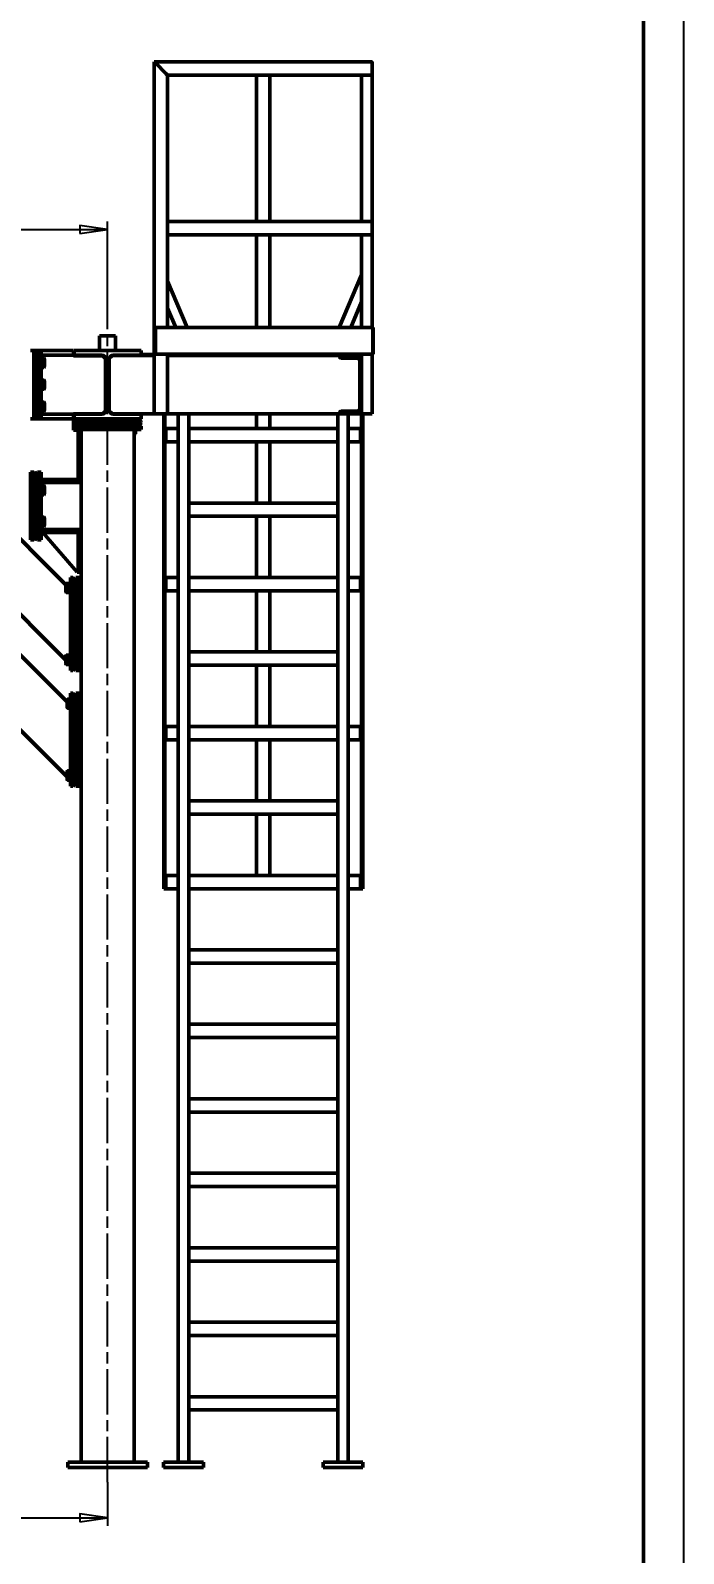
# Model space of a CAD drawing. Header units: millimetres. Extents: x 0 to 25230, y 0 to 17820.
# Drawn here: x 22775 to 25230, y 4663 to 10389 of the extents above; entities that cross this region are included whole.
import ezdxf

# ---------------------------------------------------------------- set-up
doc = ezdxf.new("R2010")
doc.units = ezdxf.units.MM
doc.header["$LTSCALE"] = 30
doc.linetypes.add('CHAIN', pattern=[0.7087, 0.4724, -0.0591, 0.1181, -0.0591])
for name, color, linetype, lineweight in [('Видимый контур (ГОСТ)', 7, 'Continuous', 50), ('Кромка (ГОСТ)', 7, 'Continuous', 50), ('Осевая линия (ГОСТ)', 7, 'Continuous', 25), ('Размер (ГОСТ)', 7, 'Continuous', 25)]:
    doc.layers.add(name, color=color, linetype=linetype, lineweight=lineweight)
doc.styles.add('Обычный текст (ГОСТ)', font='GOST Common Italic.ttf')
doc.dimstyles.new('Обычный (ГОСТ)', dxfattribs={"dimscale": 30, "dimtxt": 3.5, "dimasz": 3.5, "dimexe": 1, "dimexo": 0, "dimgap": 0.5, "dimtad": 1, "dimrnd": 1e-08, "dimtxsty": 'Обычный текст (ГОСТ)', "dimblk": 'Filled-1', "dimcen": 0.09, "dimdle": 15, "dimclrd": 256, "dimclre": 256, "dimclrt": 256, "dimazin": 2, "dimtfac": 0.714286, "dimtdec": 3, "dimtmove": 0, "dimatfit": 3, "dimfxl": 1, "dimtolj": 1, "dimlwd": 25, "dimlwe": 25, "dimarcsym": 0})

# ---------------------------------------------------------------- blocks, each defined once
blk = doc.blocks.new('Рамки ГОСТ_ граница 594x841')
at = {"layer": 'Кромка (ГОСТ)', "lineweight": 25}
blk.add_line((841, 594), (841, 0), dxfattribs=at)
at = {"layer": 'Кромка (ГОСТ)'}
blk.add_line((836, 5), (836, 589), dxfattribs=at)
blk = doc.blocks.new('Filled-1')
at = {"color": 0}
for p, q in [((0, 0), (-1, 0.143)), ((-1, 0.143), (-1, -0.143)), ((-1, 0), (0, 0)), ((-1, -0.143), (0, 0))]:
    blk.add_line(p, q, dxfattribs=at)
at = {"color": 0, "flags": 128}
blk.add_lwpolyline([(-1, -0.143), (0, 0), (-1, 0.143), (-1, -0.143)], dxfattribs=at)
at = {"color": 0}
blk.add_solid([(-1, -0.143), (0, 0), (-1, 0.143), (-1, -0.143)], dxfattribs=at)
blk = doc.blocks.new('*D153')
at = {"layer": 'Defpoints', "color": 0, "linetype": 'Continuous', "transparency": 16777216}
for p in [(15964.8, 5005.8), (23064.8, 4930.8), (23064.8, 4796.5)]:
    blk.add_point(p, dxfattribs=at)
at = {"layer": 'Размер (ГОСТ)', "linetype": 'Continuous', "lineweight": 25, "transparency": 16777216}
for p, q in [((15964.8, 5005.8), (15964.8, 4766.5)), ((23064.8, 4930.8), (23064.8, 4766.5)), ((16069.8, 4796.5), (22959.8, 4796.5))]:
    blk.add_line(p, q, dxfattribs=at)
at = {"layer": 'Размер (ГОСТ)', "linetype": 'Continuous', "lineweight": 25, "transparency": 16777216, "xscale": 105, "yscale": 105, "zscale": 105, "rotation": 180}
blk.add_blockref('Filled-1', (15964.8, 4796.5), dxfattribs=at)
at = {"layer": 'Размер (ГОСТ)', "linetype": 'Continuous', "lineweight": 25, "transparency": 16777216, "xscale": 105, "yscale": 105, "zscale": 105}
blk.add_blockref('Filled-1', (23064.8, 4796.5), dxfattribs=at)
at = {"layer": 'Размер (ГОСТ)', "linetype": 'Continuous', "lineweight": 25, "transparency": 16777216, "insert": (19308.8, 4917.8), "char_height": 105, "attachment_point": 1, "style": 'Обычный текст (ГОСТ)'}
blk.add_mtext('\\A1;\\fGOST Common|b0|i1;7100±2', dxfattribs=at)
blk = doc.blocks.new('*D168')
at = {"layer": 'Defpoints', "color": 0, "linetype": 'Continuous', "transparency": 16777216}
for p in [(23064.8, 9640.8), (23064.8, 9336.3), (15964.8, 9327.7)]:
    blk.add_point(p, dxfattribs=at)
at = {"layer": 'Размер (ГОСТ)', "linetype": 'Continuous', "lineweight": 25, "transparency": 16777216}
for p, q in [((15964.8, 9327.7), (15964.8, 9670.8)), ((16069.8, 9640.8), (22959.8, 9640.8)), ((23064.8, 9336.3), (23064.8, 9670.8))]:
    blk.add_line(p, q, dxfattribs=at)
at = {"layer": 'Размер (ГОСТ)', "linetype": 'Continuous', "lineweight": 25, "transparency": 16777216, "xscale": 105, "yscale": 105, "zscale": 105, "rotation": 180}
blk.add_blockref('Filled-1', (15964.8, 9640.8), dxfattribs=at)
at = {"layer": 'Размер (ГОСТ)', "linetype": 'Continuous', "lineweight": 25, "transparency": 16777216, "xscale": 105, "yscale": 105, "zscale": 105}
blk.add_blockref('Filled-1', (23064.8, 9640.8), dxfattribs=at)
at = {"layer": 'Размер (ГОСТ)', "linetype": 'Continuous', "lineweight": 25, "transparency": 16777216, "insert": (19308.8, 9762.1), "char_height": 105, "attachment_point": 1, "style": 'Обычный текст (ГОСТ)'}
blk.add_mtext('\\A1;\\fGOST Common|b0|i1;7100±2', dxfattribs=at)

msp = doc.modelspace()

# ---------------------------------------------------------------- linework, layer by layer
at = {"layer": 'Видимый контур (ГОСТ)'}
for p, q in [((23244.297, 10266.81), (23239.797, 10271.31)), ((23239.797, 10271.31), (24055.297, 10271.31)), ((23239.797, 10271.31), (23244.297, 10266.81)), ((23239.797, 8947.31), (23239.797, 10271.31)), ((23244.297, 10266.81), (23285.297, 10225.81)), ((23285.297, 10225.81), (23244.297, 10266.81)), ((24055.297, 10271.31), (24059.797, 10271.31)), ((24059.797, 10271.31), (24059.797, 10266.81)), ((24059.797, 10225.81), (24059.797, 10266.81)), ((24059.797, 10225.81), (24059.797, 10266.81)), ((23289.797, 10221.31), (23285.297, 10225.81)), ((23285.297, 10225.81), (23289.797, 10221.31)), ((23289.797, 10221.31), (24055.297, 10221.31)), ((23289.797, 9671.31), (23289.797, 10221.31)), ((23624.797, 10221.31), (23624.797, 9671.31)), ((23674.797, 9671.31), (23674.797, 10221.31)), ((24019.797, 10221.31), (24019.797, 9671.31)), ((24059.797, 10221.31), (24055.297, 10221.31)), ((24059.797, 10225.81), (24059.797, 10221.31)), ((24059.797, 10221.31), (24059.797, 9666.81)), ((23289.797, 9671.31), (24055.297, 9671.31)), ((23289.797, 9671.31), (23289.797, 9666.81)), ((23289.797, 9625.81), (23289.797, 9666.81)), ((23289.797, 9625.81), (23289.797, 9621.31)), ((23289.797, 9272.31), (23289.797, 9621.31)), ((23289.797, 9621.31), (24055.297, 9621.31)), ((23624.797, 9621.31), (23624.797, 9272.31)), ((23674.797, 9272.31), (23674.797, 9621.31)), ((24019.797, 9621.31), (24019.797, 9272.31)), ((24059.797, 9625.81), (24059.797, 9666.81)), ((24059.797, 9625.81), (24059.797, 9666.81)), ((24059.797, 9625.81), (24059.797, 9272.31)), ((24019.797, 9469.913), (23935.11, 9272.31)), ((23289.797, 9446.583), (23364.485, 9272.31)), ((23289.797, 9345.039), (23320.967, 9272.31)), ((24019.797, 9368.37), (23978.628, 9272.31)), ((23034.797, 9240.81), (23034.797, 9185.81)), ((23094.797, 9240.81), (23034.797, 9240.81)), ((23094.797, 9185.81), (23094.797, 9240.81)), ((23244.797, 9272.31), (24057.797, 9272.31)), ((23244.797, 9172.31), (23244.797, 9272.31)), ((24061.797, 9272.31), (24057.797, 9272.31)), ((24061.797, 9172.31), (24061.797, 9272.31)), ((24061.797, 9272.31), (24063.797, 9272.31)), ((24063.797, 9272.31), (24063.797, 9172.31)), ((22787.797, 9185.81), (22774.797, 9185.81)), ((22787.797, 9185.81), (22801.797, 9185.81)), ((22787.797, 9185.81), (22794.797, 9178.81)), ((22787.797, 9185.81), (22787.797, 8928.81)), ((22794.797, 9178.81), (22801.797, 9185.81)), ((22794.797, 8935.81), (22794.797, 9178.81)), ((22794.797, 9178.81), (22794.797, 8935.81)), ((22801.797, 8928.81), (22801.797, 9185.81)), ((22801.797, 9185.81), (22814.797, 9185.81)), ((22814.797, 9185.81), (22936.797, 9185.81)), ((22814.797, 9185.81), (22814.797, 9168.31)), ((22814.797, 9185.81), (22814.797, 8928.81)), ((22814.797, 9168.31), (22936.797, 9168.31)), ((22936.797, 9168.31), (22936.797, 9185.81)), ((22936.797, 9168.31), (22938.797, 9168.31)), ((22936.797, 9166.31), (22936.797, 9168.31)), ((23047.297, 9166.31), (22936.797, 9166.31)), ((22938.797, 9185.81), (22938.797, 9168.31)), ((23190.797, 9185.81), (22938.797, 9185.81)), ((22938.797, 9168.31), (23043.297, 9168.31)), ((22998.797, 9168.31), (22998.797, 9166.31)), ((23049.297, 9166.31), (23047.297, 9166.31)), ((23057.297, 9156.31), (23047.297, 9166.31)), ((23057.297, 9158.31), (23049.297, 9166.31)), ((23083.297, 9167.31), (23071.297, 9155.31)), ((23083.297, 9167.31), (23239.797, 9167.31)), ((23086.297, 9168.31), (23190.797, 9168.31)), ((23190.797, 9168.31), (23190.797, 9185.81)), ((23190.797, 9171.31), (23239.797, 9171.31)), ((23190.797, 9167.31), (23190.797, 9168.31)), ((24057.797, 9172.31), (23244.797, 9172.31)), ((23289.797, 8947.31), (23289.797, 9172.31)), ((23289.797, 9171.31), (24015.797, 9171.31)), ((23289.797, 9167.31), (23936.297, 9167.31)), ((23329.797, 9171.31), (23329.797, 9172.31)), ((23369.797, 9171.31), (23369.797, 9172.31)), ((23624.797, 9172.31), (23624.797, 9171.31)), ((23674.797, 9171.31), (23674.797, 9172.31)), ((23929.797, 9171.31), (23929.797, 9172.31)), ((23936.297, 9161.71), (23936.297, 9167.31)), ((23936.297, 9167.31), (23937.797, 9167.31)), ((24019.797, 9167.31), (23937.797, 9167.31)), ((23937.797, 9167.31), (23937.797, 9163.81)), ((23969.797, 9171.31), (23969.797, 9172.31)), ((24015.797, 9167.31), (24015.797, 9171.31)), ((24019.797, 9172.31), (24019.797, 9167.31)), ((24019.797, 8947.31), (24019.797, 9167.31)), ((24057.797, 9172.31), (24061.797, 9172.31)), ((24059.797, 9172.31), (24059.797, 8947.31)), ((24061.797, 9172.31), (24063.797, 9172.31)), ((22825.525, 9157.131), (22814.797, 9157.131)), ((22825.525, 9148.47), (22814.797, 9148.47)), ((22825.525, 9131.15), (22814.797, 9131.15)), ((22825.525, 9122.49), (22814.797, 9122.49)), ((22827.297, 9154.06), (22825.525, 9157.131)), ((22827.297, 9125.56), (22825.525, 9122.49)), ((22827.297, 9154.06), (22827.297, 9125.56)), ((23057.297, 9158.31), (23057.297, 9156.31)), ((23057.297, 9156.31), (23057.297, 9152.31)), ((23057.297, 9152.31), (23057.297, 8962.31)), ((23057.297, 9137.31), (23059.297, 9137.31)), ((23059.297, 9152.31), (23059.297, 8962.31)), ((23070.297, 8962.31), (23070.297, 9152.31)), ((23071.297, 9128.095), (23070.297, 9128.095)), ((23071.297, 9117.702), (23070.297, 9117.702)), ((23071.297, 8959.31), (23071.297, 9155.31)), ((23941.297, 9156.71), (23936.297, 9161.71)), ((24007.297, 9156.71), (23941.297, 9156.71)), ((23943.797, 9157.81), (24004.397, 9157.81)), ((23969.797, 9156.71), (23969.797, 9157.81)), ((24013.297, 9150.71), (24007.297, 9156.71)), ((24013.297, 8963.91), (24013.297, 9150.71)), ((24014.397, 9147.81), (24014.397, 8966.81)), ((22825.525, 9074.631), (22814.797, 9074.631)), ((22825.525, 9065.97), (22814.797, 9065.97)), ((22825.525, 9048.65), (22814.797, 9048.65)), ((22827.297, 9071.56), (22825.525, 9074.631)), ((22827.297, 9071.56), (22827.297, 9043.06)), ((23071.297, 9096.918), (23070.297, 9096.918)), ((23071.297, 9086.525), (23070.297, 9086.525)), ((22825.525, 9039.99), (22814.797, 9039.99)), ((22825.525, 8992.131), (22814.797, 8992.131)), ((22827.297, 9043.06), (22825.525, 9039.99)), ((22827.297, 8989.06), (22825.525, 8992.131)), ((23071.297, 9028.095), (23070.297, 9028.095)), ((23071.297, 9025.777), (23070.297, 9025.777)), ((23071.297, 9024.804), (23070.297, 9024.804)), ((23071.297, 9006.338), (23070.297, 9006.338)), ((22794.797, 8935.81), (22787.797, 8928.81)), ((22801.797, 8928.81), (22794.797, 8935.81)), ((22825.525, 8983.47), (22814.797, 8983.47)), ((22825.525, 8966.15), (22814.797, 8966.15)), ((22825.525, 8957.49), (22814.797, 8957.49)), ((22814.797, 8946.31), (22936.797, 8946.31)), ((22814.797, 8946.31), (22814.797, 8928.81)), ((22827.297, 8960.56), (22825.525, 8957.49)), ((22827.297, 8989.06), (22827.297, 8960.56)), ((22936.797, 8946.31), (22936.797, 8948.31)), ((22936.797, 8948.31), (23047.297, 8948.31)), ((22938.797, 8946.31), (22936.797, 8946.31)), ((22936.797, 8928.81), (22936.797, 8946.31)), ((22938.797, 8946.31), (22938.797, 8928.81)), ((23043.297, 8946.31), (22938.797, 8946.31)), ((22998.797, 8948.31), (22998.797, 8946.31)), ((23047.297, 8948.31), (23057.297, 8958.31)), ((23047.297, 8948.31), (23049.297, 8948.31)), ((23049.297, 8948.31), (23057.297, 8956.31)), ((23057.297, 8977.31), (23059.297, 8977.31)), ((23057.297, 8962.31), (23057.297, 8958.31)), ((23057.297, 8958.31), (23057.297, 8956.31)), ((23071.297, 8988.844), (23070.297, 8988.844)), ((23071.297, 8986.525), (23070.297, 8986.525)), ((23071.297, 8959.31), (23083.297, 8947.31)), ((23083.297, 8947.31), (23239.797, 8947.31)), ((23190.797, 8946.31), (23086.297, 8946.31)), ((23190.797, 8928.81), (23190.797, 8946.31)), ((23239.797, 8947.31), (23244.297, 8947.31)), ((23285.297, 8947.31), (23244.297, 8947.31)), ((23275.798, 8947.31), (23275.798, 7162.31)), ((23279.798, 8947.31), (23279.798, 8892.31)), ((23285.297, 8947.31), (23289.797, 8947.31)), ((23289.797, 8947.31), (23936.297, 8947.31)), ((23329.797, 8892.31), (23329.797, 8947.31)), ((23369.797, 5005.81), (23369.797, 8947.31)), ((23624.797, 8947.31), (23624.797, 8892.31)), ((23674.797, 8892.31), (23674.797, 8947.31)), ((23929.797, 5005.81), (23929.797, 8947.31)), ((23936.297, 8952.91), (23941.297, 8957.91)), ((23936.297, 8947.31), (23936.297, 8952.91)), ((23937.797, 8950.81), (23937.797, 8947.31)), ((23937.797, 8947.31), (24019.797, 8947.31)), ((23941.297, 8957.91), (24007.297, 8957.91)), ((24004.397, 8956.81), (23943.797, 8956.81)), ((23969.797, 8956.81), (23969.797, 8957.91)), ((23969.797, 8892.31), (23969.797, 8947.31)), ((24007.297, 8957.91), (24013.297, 8963.91)), ((24024.297, 8947.31), (24019.797, 8947.31)), ((24019.798, 8947.31), (24019.798, 8892.31)), ((24023.798, 8947.31), (24023.798, 7162.31)), ((24024.297, 8947.31), (24055.297, 8947.31)), ((24059.797, 8947.31), (24055.297, 8947.31)), ((22907.797, 8304.769), (22333.118, 8879.449)), ((22787.797, 8928.81), (22774.797, 8928.81)), ((22787.797, 8928.81), (22801.797, 8928.81)), ((22801.797, 8928.81), (22814.797, 8928.81)), ((22814.797, 8928.81), (22936.797, 8928.81)), ((22936.797, 8886.81), (22936.797, 8928.81)), ((22953.797, 8886.81), (22936.797, 8886.81)), ((22938.797, 8928.81), (23190.797, 8928.81)), ((22938.797, 8918.81), (22948.797, 8928.81)), ((22938.797, 8918.81), (22938.797, 8915.81)), ((23190.797, 8915.81), (22938.797, 8915.81)), ((22945.797, 8908.81), (22938.797, 8915.81)), ((22945.797, 8908.81), (22938.797, 8901.81)), ((22938.797, 8901.81), (23190.797, 8901.81)), ((22938.797, 8888.81), (22938.797, 8901.81)), ((22938.797, 8888.81), (23190.797, 8888.81)), ((23183.797, 8908.81), (22945.797, 8908.81)), ((22945.797, 8908.81), (23183.797, 8908.81)), ((22962.047, 8886.81), (22953.797, 8886.81)), ((22953.797, 8886.81), (22953.797, 8701.31)), ((22959.977, 8883.81), (22962.932, 8883.81)), ((22959.977, 8873.083), (22959.977, 8883.81)), ((22962.047, 8883.81), (22962.047, 8888.81)), ((22962.932, 8883.81), (22964.797, 8883.81)), ((22964.797, 5005.81), (22964.797, 8888.81)), ((23164.797, 5005.81), (23164.797, 8888.81)), ((23164.797, 8883.81), (23166.663, 8883.81)), ((23166.663, 8883.81), (23169.618, 8883.81)), ((23167.547, 8886.558), (23167.547, 8888.81)), ((23169.618, 8873.083), (23169.618, 8883.81)), ((23180.797, 8928.81), (23190.797, 8918.81)), ((23183.797, 8908.81), (23190.797, 8915.81)), ((23183.797, 8908.81), (23190.797, 8901.81)), ((23190.797, 8918.81), (23190.797, 8915.81)), ((23190.797, 8888.81), (23190.797, 8901.81)), ((23279.798, 8892.31), (23283.798, 8892.31)), ((23279.798, 8842.31), (23279.798, 8892.31)), ((23283.797, 8846.81), (23283.797, 8887.81)), ((23283.798, 8892.31), (23329.797, 8892.31)), ((23283.798, 8842.31), (23283.798, 8892.31)), ((23329.797, 8892.31), (23329.797, 8887.81)), ((23329.797, 8846.81), (23329.797, 8887.81)), ((23369.797, 8892.31), (23929.797, 8892.31)), ((24015.797, 8892.31), (23969.797, 8892.31)), ((23969.797, 8887.81), (23969.797, 8892.31)), ((23969.797, 8887.81), (23969.797, 8846.81)), ((24015.797, 8887.81), (24015.797, 8892.31)), ((24015.797, 8892.31), (24015.798, 8892.31)), ((24015.797, 8887.81), (24015.797, 8846.81)), ((24019.798, 8892.31), (24015.798, 8892.31)), ((24015.798, 8892.31), (24015.798, 8842.31)), ((24019.798, 8842.31), (24019.798, 8892.31)), ((22907.797, 8021.927), (22058.414, 8871.31)), ((22963.047, 8871.31), (22959.977, 8873.083)), ((22964.797, 8871.31), (22963.047, 8871.31)), ((23166.547, 8871.31), (23164.797, 8871.31)), ((23166.547, 8871.31), (23169.618, 8873.083)), ((23279.798, 8842.31), (23279.798, 8332.31)), ((23279.798, 8842.31), (23283.798, 8842.31)), ((23283.798, 8842.31), (23329.797, 8842.31)), ((23329.797, 8846.81), (23329.797, 8842.31)), ((23329.797, 8332.31), (23329.797, 8842.31)), ((23369.797, 8842.31), (23929.797, 8842.31)), ((23624.797, 8842.31), (23624.797, 8612.31)), ((23674.797, 8612.31), (23674.797, 8842.31)), ((23969.797, 8842.31), (23969.797, 8846.81)), ((23969.797, 8332.31), (23969.797, 8842.31)), ((24015.797, 8842.31), (23969.797, 8842.31)), ((24015.797, 8842.31), (24015.797, 8846.81)), ((24015.798, 8842.31), (24015.797, 8842.31)), ((24019.798, 8842.31), (24015.798, 8842.31)), ((24019.798, 8842.31), (24019.798, 8332.31)), ((22787.797, 8728.81), (22774.797, 8728.81)), ((22774.797, 8473.81), (22774.797, 8728.81)), ((22787.797, 8728.81), (22794.797, 8721.81)), ((22787.797, 8728.81), (22787.797, 8473.81)), ((22794.797, 8721.81), (22801.797, 8728.81)), ((22794.797, 8721.81), (22794.797, 8480.81)), ((22794.797, 8480.81), (22794.797, 8721.81)), ((22801.797, 8473.81), (22801.797, 8728.81)), ((22801.797, 8728.81), (22814.797, 8728.81)), ((22814.797, 8728.81), (22814.797, 8473.81)), ((22814.797, 8701.31), (22962.797, 8701.31)), ((22814.797, 8701.31), (22814.797, 8689.31)), ((22814.797, 8689.31), (22962.797, 8689.31)), ((22825.525, 8678.131), (22814.797, 8678.131)), ((22825.525, 8669.47), (22814.797, 8669.47)), ((22825.525, 8652.15), (22814.797, 8652.15)), ((22827.297, 8675.06), (22825.525, 8678.131)), ((22827.297, 8675.06), (22827.297, 8646.56)), ((22962.797, 8701.31), (22964.797, 8701.31)), ((22962.797, 8689.31), (22962.797, 8701.31)), ((22964.797, 8689.31), (22962.797, 8689.31)), ((22825.525, 8643.49), (22814.797, 8643.49)), ((22827.297, 8646.56), (22825.525, 8643.49)), ((23369.797, 8612.31), (23929.797, 8612.31)), ((22825.525, 8559.131), (22814.797, 8559.131)), ((22825.525, 8550.47), (22814.797, 8550.47)), ((22825.525, 8533.15), (22814.797, 8533.15)), ((22827.297, 8556.06), (22825.525, 8559.131)), ((22827.297, 8556.06), (22827.297, 8527.56)), ((23369.797, 8562.31), (23929.797, 8562.31)), ((23624.797, 8562.31), (23624.797, 8332.31)), ((23674.797, 8332.31), (23674.797, 8562.31)), ((22794.797, 8480.81), (22787.797, 8473.81)), ((22794.797, 8480.81), (22801.797, 8473.81)), ((22825.525, 8524.49), (22814.797, 8524.49)), ((22814.797, 8513.31), (22962.797, 8513.31)), ((22814.797, 8513.31), (22814.797, 8501.31)), ((22814.797, 8501.31), (22962.797, 8501.31)), ((22821.415, 8501.31), (22949.797, 8352.81)), ((22827.297, 8527.56), (22825.525, 8524.49)), ((22953.797, 8501.31), (22953.797, 8352.81)), ((22962.797, 8501.31), (22962.797, 8513.31)), ((22962.797, 8513.31), (22964.797, 8513.31)), ((22964.797, 8501.31), (22962.797, 8501.31)), ((22040.914, 8453.81), (22912.297, 7582.427)), ((22323.757, 8453.81), (22912.297, 7865.269)), ((22787.797, 8473.81), (22774.797, 8473.81)), ((22801.797, 8473.81), (22814.797, 8473.81)), ((22907.797, 8307.06), (22909.57, 8310.131)), ((22907.797, 8278.56), (22907.797, 8307.06)), ((22909.57, 8310.131), (22920.297, 8310.131)), ((22920.297, 8310.131), (22920.297, 8307.175)), ((22920.297, 8307.175), (22920.297, 8304.425)), ((22920.297, 8304.425), (22920.297, 8301.47)), ((22923.045, 8308.06), (22924.797, 8308.06)), ((22924.797, 8332.81), (22933.797, 8332.81)), ((22924.797, 7982.81), (22924.797, 8332.81)), ((22944.797, 8321.81), (22933.797, 8332.81)), ((22933.797, 8332.81), (22933.797, 7982.81)), ((22944.797, 7982.81), (22944.797, 8332.81)), ((22944.797, 8332.81), (22953.797, 8332.81)), ((22949.797, 8352.81), (22953.797, 8352.81)), ((22953.797, 8352.81), (22964.797, 8352.81)), ((22964.797, 8332.81), (22953.797, 8332.81)), ((22953.797, 8332.81), (22953.797, 7982.81)), ((23279.798, 8332.31), (23283.798, 8332.31)), ((23279.798, 8282.31), (23279.798, 8332.31)), ((23283.797, 8286.81), (23283.797, 8327.81)), ((23283.798, 8332.31), (23329.797, 8332.31)), ((23283.798, 8282.31), (23283.798, 8332.31)), ((23329.797, 8332.31), (23329.797, 8327.81)), ((23329.797, 8286.81), (23329.797, 8327.81)), ((23369.797, 8332.31), (23929.797, 8332.31)), ((24015.797, 8332.31), (23969.797, 8332.31)), ((23969.797, 8327.81), (23969.797, 8332.31)), ((23969.797, 8327.81), (23969.797, 8286.81)), ((24015.797, 8327.81), (24015.797, 8332.31)), ((24015.797, 8332.31), (24015.798, 8332.31)), ((24015.797, 8327.81), (24015.797, 8286.81)), ((24019.798, 8332.31), (24015.798, 8332.31)), ((24015.798, 8332.31), (24015.798, 8282.31)), ((24019.798, 8282.31), (24019.798, 8332.31)), ((22907.797, 8278.56), (22909.57, 8275.49)), ((22909.57, 8301.47), (22920.297, 8301.47)), ((22909.57, 8284.15), (22920.297, 8284.15)), ((22909.57, 8275.49), (22920.297, 8275.49)), ((22920.297, 8301.47), (22920.297, 8295.56)), ((22920.297, 8295.56), (22920.297, 8290.06)), ((22920.297, 8290.06), (22920.297, 8284.15)), ((22920.297, 8284.15), (22920.297, 8281.195)), ((22920.297, 8281.195), (22920.297, 8278.445)), ((22920.297, 8278.445), (22920.297, 8275.49)), ((22920.297, 8277.56), (22924.797, 8277.56)), ((23279.798, 8282.31), (23279.798, 7772.31)), ((23279.798, 8282.31), (23283.798, 8282.31)), ((23283.798, 8282.31), (23329.797, 8282.31)), ((23329.797, 8286.81), (23329.797, 8282.31)), ((23329.797, 7772.31), (23329.797, 8282.31)), ((23369.797, 8282.31), (23929.797, 8282.31)), ((23624.797, 8282.31), (23624.797, 8052.31)), ((23674.797, 8052.31), (23674.797, 8282.31)), ((23969.797, 8282.31), (23969.797, 8286.81)), ((23969.797, 7772.31), (23969.797, 8282.31)), ((24015.797, 8282.31), (23969.797, 8282.31)), ((24015.797, 8282.31), (24015.797, 8286.81)), ((24015.798, 8282.31), (24015.797, 8282.31)), ((24019.798, 8282.31), (24015.798, 8282.31)), ((24019.798, 8282.31), (24019.798, 7772.31)), ((22907.797, 8037.06), (22909.57, 8040.131)), ((22907.797, 8008.56), (22907.797, 8037.06)), ((22909.57, 8040.131), (22920.297, 8040.131)), ((22909.57, 8031.47), (22920.297, 8031.47)), ((22920.297, 8040.131), (22920.297, 8037.175)), ((22920.297, 8037.175), (22920.297, 8034.425)), ((22920.297, 8034.425), (22920.297, 8031.47)), ((22920.297, 8031.47), (22920.297, 8025.56)), ((22920.297, 8025.56), (22920.297, 8020.06)), ((22920.297, 8020.06), (22920.297, 8014.15)), ((22923.045, 8038.06), (22924.797, 8038.06)), ((23369.797, 8052.31), (23929.797, 8052.31)), ((22907.797, 8008.56), (22909.57, 8005.49)), ((22909.57, 8014.15), (22920.297, 8014.15)), ((22909.57, 8005.49), (22920.297, 8005.49)), ((22920.297, 8014.15), (22920.297, 8011.195)), ((22920.297, 8011.195), (22920.297, 8008.445)), ((22920.297, 8008.445), (22920.297, 8005.49)), ((22920.297, 8007.56), (22924.797, 8007.56)), ((22924.797, 8004.927), (22922.164, 8007.56)), ((22924.797, 7982.81), (22933.797, 7982.81)), ((22944.797, 7993.81), (22933.797, 7982.81)), ((22944.797, 7982.81), (22953.797, 7982.81)), ((22953.797, 7982.81), (22964.797, 7982.81)), ((23369.797, 8002.31), (23929.797, 8002.31)), ((23624.797, 8002.31), (23624.797, 7772.31)), ((23674.797, 7772.31), (23674.797, 8002.31)), ((22912.297, 7872.06), (22914.07, 7875.131)), ((22912.297, 7843.56), (22912.297, 7872.06)), ((22914.07, 7875.131), (22924.797, 7875.131)), ((22914.07, 7866.47), (22924.797, 7866.47)), ((22914.07, 7849.15), (22924.797, 7849.15)), ((22924.797, 7897.81), (22933.797, 7897.81)), ((22924.797, 7547.81), (22924.797, 7897.81)), ((22944.797, 7886.81), (22933.797, 7897.81)), ((22933.797, 7897.81), (22933.797, 7547.81)), ((22944.797, 7547.81), (22944.797, 7897.81)), ((22944.797, 7897.81), (22953.797, 7897.81)), ((22964.797, 7897.81), (22953.797, 7897.81)), ((22953.797, 7897.81), (22953.797, 7547.81)), ((22912.297, 7843.56), (22914.07, 7840.49)), ((22914.07, 7840.49), (22924.797, 7840.49)), ((23279.798, 7772.31), (23283.798, 7772.31)), ((23279.798, 7722.31), (23279.798, 7772.31)), ((23283.797, 7726.81), (23283.797, 7767.81)), ((23283.798, 7772.31), (23329.797, 7772.31)), ((23283.798, 7722.31), (23283.798, 7772.31)), ((23329.797, 7772.31), (23329.797, 7767.81)), ((23329.797, 7726.81), (23329.797, 7767.81)), ((23369.797, 7772.31), (23929.797, 7772.31)), ((24015.797, 7772.31), (23969.797, 7772.31)), ((23969.797, 7767.81), (23969.797, 7772.31)), ((23969.797, 7767.81), (23969.797, 7726.81)), ((24015.797, 7767.81), (24015.797, 7772.31)), ((24015.797, 7772.31), (24015.798, 7772.31)), ((24015.797, 7767.81), (24015.797, 7726.81)), ((24019.798, 7772.31), (24015.798, 7772.31)), ((24015.798, 7772.31), (24015.798, 7722.31)), ((24019.798, 7722.31), (24019.798, 7772.31)), ((23279.798, 7722.31), (23279.798, 7212.31)), ((23279.798, 7722.31), (23283.798, 7722.31)), ((23283.798, 7722.31), (23329.797, 7722.31)), ((23329.797, 7726.81), (23329.797, 7722.31)), ((23329.797, 7212.31), (23329.797, 7722.31)), ((23369.797, 7722.31), (23929.797, 7722.31)), ((23624.797, 7722.31), (23624.797, 7492.31)), ((23674.797, 7492.31), (23674.797, 7722.31)), ((23969.797, 7722.31), (23969.797, 7726.81)), ((23969.797, 7212.31), (23969.797, 7722.31)), ((24015.797, 7722.31), (23969.797, 7722.31)), ((24015.797, 7722.31), (24015.797, 7726.81)), ((24015.798, 7722.31), (24015.797, 7722.31)), ((24019.798, 7722.31), (24015.798, 7722.31)), ((24019.798, 7722.31), (24019.798, 7212.31)), ((22912.297, 7602.06), (22914.07, 7605.131)), ((22912.297, 7573.56), (22912.297, 7602.06)), ((22912.297, 7573.56), (22914.07, 7570.49)), ((22914.07, 7605.131), (22924.797, 7605.131)), ((22914.07, 7596.47), (22924.797, 7596.47)), ((22914.07, 7579.15), (22924.797, 7579.15)), ((22914.07, 7570.49), (22924.797, 7570.49)), ((22924.234, 7570.49), (22924.797, 7569.927)), ((22924.797, 7547.81), (22933.797, 7547.81)), ((22944.797, 7558.81), (22933.797, 7547.81)), ((22944.797, 7547.81), (22953.797, 7547.81)), ((22953.797, 7547.81), (22964.797, 7547.81)), ((23369.797, 7492.31), (23929.797, 7492.31)), ((23369.797, 7442.31), (23929.797, 7442.31)), ((23624.797, 7442.31), (23624.797, 7212.31)), ((23674.797, 7212.31), (23674.797, 7442.31)), ((23275.798, 7162.31), (23279.798, 7162.31)), ((23279.798, 7212.31), (23283.798, 7212.31)), ((23279.798, 7162.31), (23279.798, 7212.31)), ((23279.798, 7162.31), (23283.798, 7162.31)), ((23283.797, 7166.81), (23283.797, 7207.81)), ((23283.798, 7212.31), (23329.797, 7212.31)), ((23283.798, 7162.31), (23283.798, 7212.31)), ((23283.798, 7162.31), (23329.797, 7162.31)), ((23329.797, 7212.31), (23329.797, 7207.81)), ((23329.797, 7166.81), (23329.797, 7207.81)), ((23329.797, 7166.81), (23329.797, 7162.31)), ((23329.797, 5005.81), (23329.797, 7162.31)), ((23369.797, 7212.31), (23929.797, 7212.31)), ((23369.797, 7162.31), (23929.797, 7162.31)), ((24015.797, 7212.31), (23969.797, 7212.31)), ((23969.797, 7207.81), (23969.797, 7212.31)), ((23969.797, 7207.81), (23969.797, 7166.81)), ((23969.797, 7162.31), (23969.797, 7166.81)), ((23969.797, 5005.81), (23969.797, 7162.31)), ((24015.797, 7162.31), (23969.797, 7162.31)), ((24015.797, 7207.81), (24015.797, 7212.31)), ((24015.797, 7212.31), (24015.798, 7212.31)), ((24015.797, 7207.81), (24015.797, 7166.81)), ((24015.797, 7162.31), (24015.797, 7166.81)), ((24015.798, 7162.31), (24015.797, 7162.31)), ((24019.798, 7212.31), (24015.798, 7212.31)), ((24015.798, 7212.31), (24015.798, 7162.31)), ((24019.798, 7162.31), (24015.798, 7162.31)), ((24019.798, 7162.31), (24019.798, 7212.31)), ((24019.798, 7162.31), (24023.798, 7162.31)), ((23369.797, 6932.31), (23929.797, 6932.31)), ((23369.797, 6882.31), (23929.797, 6882.31)), ((23369.797, 6652.31), (23929.797, 6652.31)), ((23369.797, 6602.31), (23929.797, 6602.31)), ((23369.797, 6372.31), (23929.797, 6372.31)), ((23369.797, 6322.31), (23929.797, 6322.31)), ((23369.797, 6092.31), (23929.797, 6092.31)), ((23369.797, 6042.31), (23929.797, 6042.31)), ((23369.797, 5812.31), (23929.797, 5812.31)), ((23369.797, 5762.31), (23929.797, 5762.31)), ((23369.797, 5532.31), (23929.797, 5532.31)), ((23369.797, 5482.31), (23929.797, 5482.31)), ((23369.797, 5252.31), (23929.797, 5252.31)), ((23369.797, 5202.31), (23929.797, 5202.31)), ((22914.797, 5005.81), (23214.797, 5005.81)), ((22914.797, 4985.81), (22914.797, 5005.81)), ((22914.797, 4985.81), (23214.797, 4985.81)), ((23214.797, 4985.81), (23214.797, 5005.81)), ((23274.797, 5005.81), (23274.797, 4985.81)), ((23424.797, 5005.81), (23274.797, 5005.81)), ((23424.797, 4985.81), (23274.797, 4985.81)), ((23424.797, 5005.81), (23424.797, 4985.81)), ((23874.797, 5005.81), (23874.797, 4985.81)), ((24024.797, 5005.81), (23874.797, 5005.81)), ((24024.797, 4985.81), (23874.797, 4985.81)), ((24024.797, 5005.81), (24024.797, 4985.81))]:
    msp.add_line(p, q, dxfattribs=at)
for centre, radius, start, end in [((24055.297, 10266.81), 4.5, 0, 90), ((24055.297, 10266.81), 4.5, 0, 90), ((24055.297, 10225.81), 4.5, 270, 0), ((24055.297, 10225.81), 4.5, 270, 0), ((24055.297, 9666.81), 4.5, 0, 90), ((24055.297, 9666.81), 4.5, 0, 90), ((24055.297, 9625.81), 4.5, 270, 0), ((24055.297, 9625.81), 4.5, 270, 0), ((23043.297, 9152.31), 16, 0, 90), ((23086.297, 9152.31), 16, 90, 180), ((23943.797, 9163.81), 6, 180, 270), ((24004.397, 9147.81), 10, 0, 90), ((23043.297, 8962.31), 16, 270, 0), ((23086.297, 8962.31), 16, 180, 270), ((23943.797, 8950.81), 6, 90, 180), ((24004.397, 8966.81), 10, 270, 0)]:
    msp.add_arc(centre, radius, start, end, dxfattribs=at)
for centre, major_axis, start_param, end_param in [((23152.297, 8881.063), (0, -41.899), 1.63641718, 1.75677485), ((23152.297, 8886.558), (0, -41.899), 1.50517547, 1.62458299), ((22923.045, 8292.81), (-41.899, 0), 4.71238898, 4.77800984), ((22923.045, 8022.81), (-41.899, 0), 4.71238898, 4.77800984)]:
    msp.add_ellipse(centre, major_axis=major_axis, ratio=0.36397023, start_param=start_param, end_param=end_param, dxfattribs=at)
for points, weights in [([(22825.525, 9157.131), (22828.025, 9152.8), (22825.525, 9148.47)], [1.16025403784, 1.33974596216, 1.16025403784]), ([(22825.525, 9148.47), (22828.025, 9139.81), (22825.525, 9131.15)], [1.16025403784, 1.33974596216, 1.16025403784]), ([(22825.525, 9131.15), (22828.025, 9126.82), (22825.525, 9122.49)], [1.16025403784, 1.33974596216, 1.16025403784]), ([(22825.525, 9074.631), (22828.025, 9070.3), (22825.525, 9065.97)], [1.16025403784, 1.33974596216, 1.16025403784]), ([(22825.525, 9065.97), (22828.025, 9057.31), (22825.525, 9048.65)], [1.16025403784, 1.33974596216, 1.16025403784]), ([(22825.525, 9048.65), (22828.025, 9044.32), (22825.525, 9039.99)], [1.16025403784, 1.33974596216, 1.16025403784]), ([(22825.525, 8992.131), (22828.025, 8987.8), (22825.525, 8983.47)], [1.16025403784, 1.33974596216, 1.16025403784]), ([(22825.525, 8983.47), (22828.025, 8974.81), (22825.525, 8966.15)], [1.16025403784, 1.33974596216, 1.16025403784]), ([(22825.525, 8966.15), (22828.025, 8961.82), (22825.525, 8957.49)], [1.16025403784, 1.33974596216, 1.16025403784]), ([(22964.797, 8871.762), (22962.558, 8871.593), (22959.977, 8873.083)], [1.24866688374, 1.2609380895, 1.16025403784]), ([(23169.618, 8873.083), (23167.037, 8871.593), (23164.797, 8871.762)], [1.16025403784, 1.26093808949, 1.24866688374]), ([(22825.525, 8678.131), (22828.025, 8673.8), (22825.525, 8669.47)], [1.16025403784, 1.33974596216, 1.16025403784]), ([(22825.525, 8669.47), (22828.025, 8660.81), (22825.525, 8652.15)], [1.16025403784, 1.33974596216, 1.16025403784]), ([(22825.525, 8652.15), (22828.025, 8647.82), (22825.525, 8643.49)], [1.16025403784, 1.33974596216, 1.16025403784]), ([(22825.525, 8559.131), (22828.025, 8554.8), (22825.525, 8550.47)], [1.16025403784, 1.33974596216, 1.16025403784]), ([(22825.525, 8550.47), (22828.025, 8541.81), (22825.525, 8533.15)], [1.16025403784, 1.33974596216, 1.16025403784]), ([(22825.525, 8533.15), (22828.025, 8528.82), (22825.525, 8524.49)], [1.16025403784, 1.33974596216, 1.16025403784]), ([(22909.57, 8301.47), (22907.07, 8305.8), (22909.57, 8310.131)], [1.16025403784, 1.33974596216, 1.16025403784]), ([(22909.57, 8284.15), (22907.07, 8292.81), (22909.57, 8301.47)], [1.16025403784, 1.33974596216, 1.16025403784]), ([(22909.57, 8275.49), (22907.07, 8279.82), (22909.57, 8284.15)], [1.16025403784, 1.33974596216, 1.16025403784]), ([(22909.57, 8031.47), (22907.07, 8035.8), (22909.57, 8040.131)], [1.16025403784, 1.33974596216, 1.16025403784]), ([(22909.57, 8014.15), (22907.07, 8022.81), (22909.57, 8031.47)], [1.16025403784, 1.33974596216, 1.16025403784]), ([(22909.57, 8005.49), (22907.07, 8009.82), (22909.57, 8014.15)], [1.16025403784, 1.33974596216, 1.16025403784]), ([(22914.07, 7866.47), (22911.57, 7870.8), (22914.07, 7875.131)], [1.16025403784, 1.33974596216, 1.16025403784]), ([(22914.07, 7849.15), (22911.57, 7857.81), (22914.07, 7866.47)], [1.16025403784, 1.33974596216, 1.16025403784]), ([(22914.07, 7840.49), (22911.57, 7844.82), (22914.07, 7849.15)], [1.16025403784, 1.33974596216, 1.16025403784]), ([(22914.07, 7596.47), (22911.57, 7600.8), (22914.07, 7605.131)], [1.16025403784, 1.33974596216, 1.16025403784]), ([(22914.07, 7579.15), (22911.57, 7587.81), (22914.07, 7596.47)], [1.16025403784, 1.33974596216, 1.16025403784]), ([(22914.07, 7570.49), (22911.57, 7574.82), (22914.07, 7579.15)], [1.16025403784, 1.33974596216, 1.16025403784])]:
    msp.add_rational_spline(points, weights, degree=2, dxfattribs=at)
at = {"layer": 'Осевая линия (ГОСТ)', "linetype": 'CHAIN', "ltscale": 11.993792}
msp.add_line((23064.797, 4930.81), (23064.797, 9336.344), dxfattribs=at)

# ---------------------------------------------------------------- block references
at = {"xscale": 30, "yscale": 30, "zscale": 30}
msp.add_blockref('Рамки ГОСТ_ граница 594x841', (0, 0), dxfattribs=at)

# ---------------------------------------------------------------- dimensions: what is measured, and where the dimension line sits
at = {"layer": 'Размер (ГОСТ)', "linetype": 'Continuous', "lineweight": 25}
dim = msp.add_linear_dim(base=(23064.797, 9640.755), p1=(15964.797, 9327.715), p2=(23064.797, 9336.344), angle=180, text='\\fGOST Common|b0|i1;<>±2', dimstyle='Обычный (ГОСТ)', override={"dimgap": 0.5, "dimdec": 2, "dimtol": 0, "dimlim": 0, "dimtp": 0, "dimtm": 0, "dimtdec": 3, "dimtofl": 0, "dimatfit": 1}, dxfattribs=at)
dim.commit()
dim.dimension.update_dxf_attribs({"geometry": '*D168', "text_midpoint": (19514.797, 9640.755), "dimtype": 160})
dim = msp.add_linear_dim(base=(23064.797, 4796.453), p1=(15964.797, 5005.81), p2=(23064.797, 4930.81), text='\\fGOST Common|b0|i1;<>±2', dimstyle='Обычный (ГОСТ)', override={"dimgap": 0.5, "dimdec": 2, "dimtol": 0, "dimlim": 0, "dimtp": 0, "dimtm": 0, "dimtdec": 3, "dimtofl": 0, "dimatfit": 1}, dxfattribs=at)
dim.commit()
dim.dimension.update_dxf_attribs({"geometry": '*D153', "text_midpoint": (19514.797, 4796.453), "dimtype": 160})

doc.saveas('drawing.dxf')
